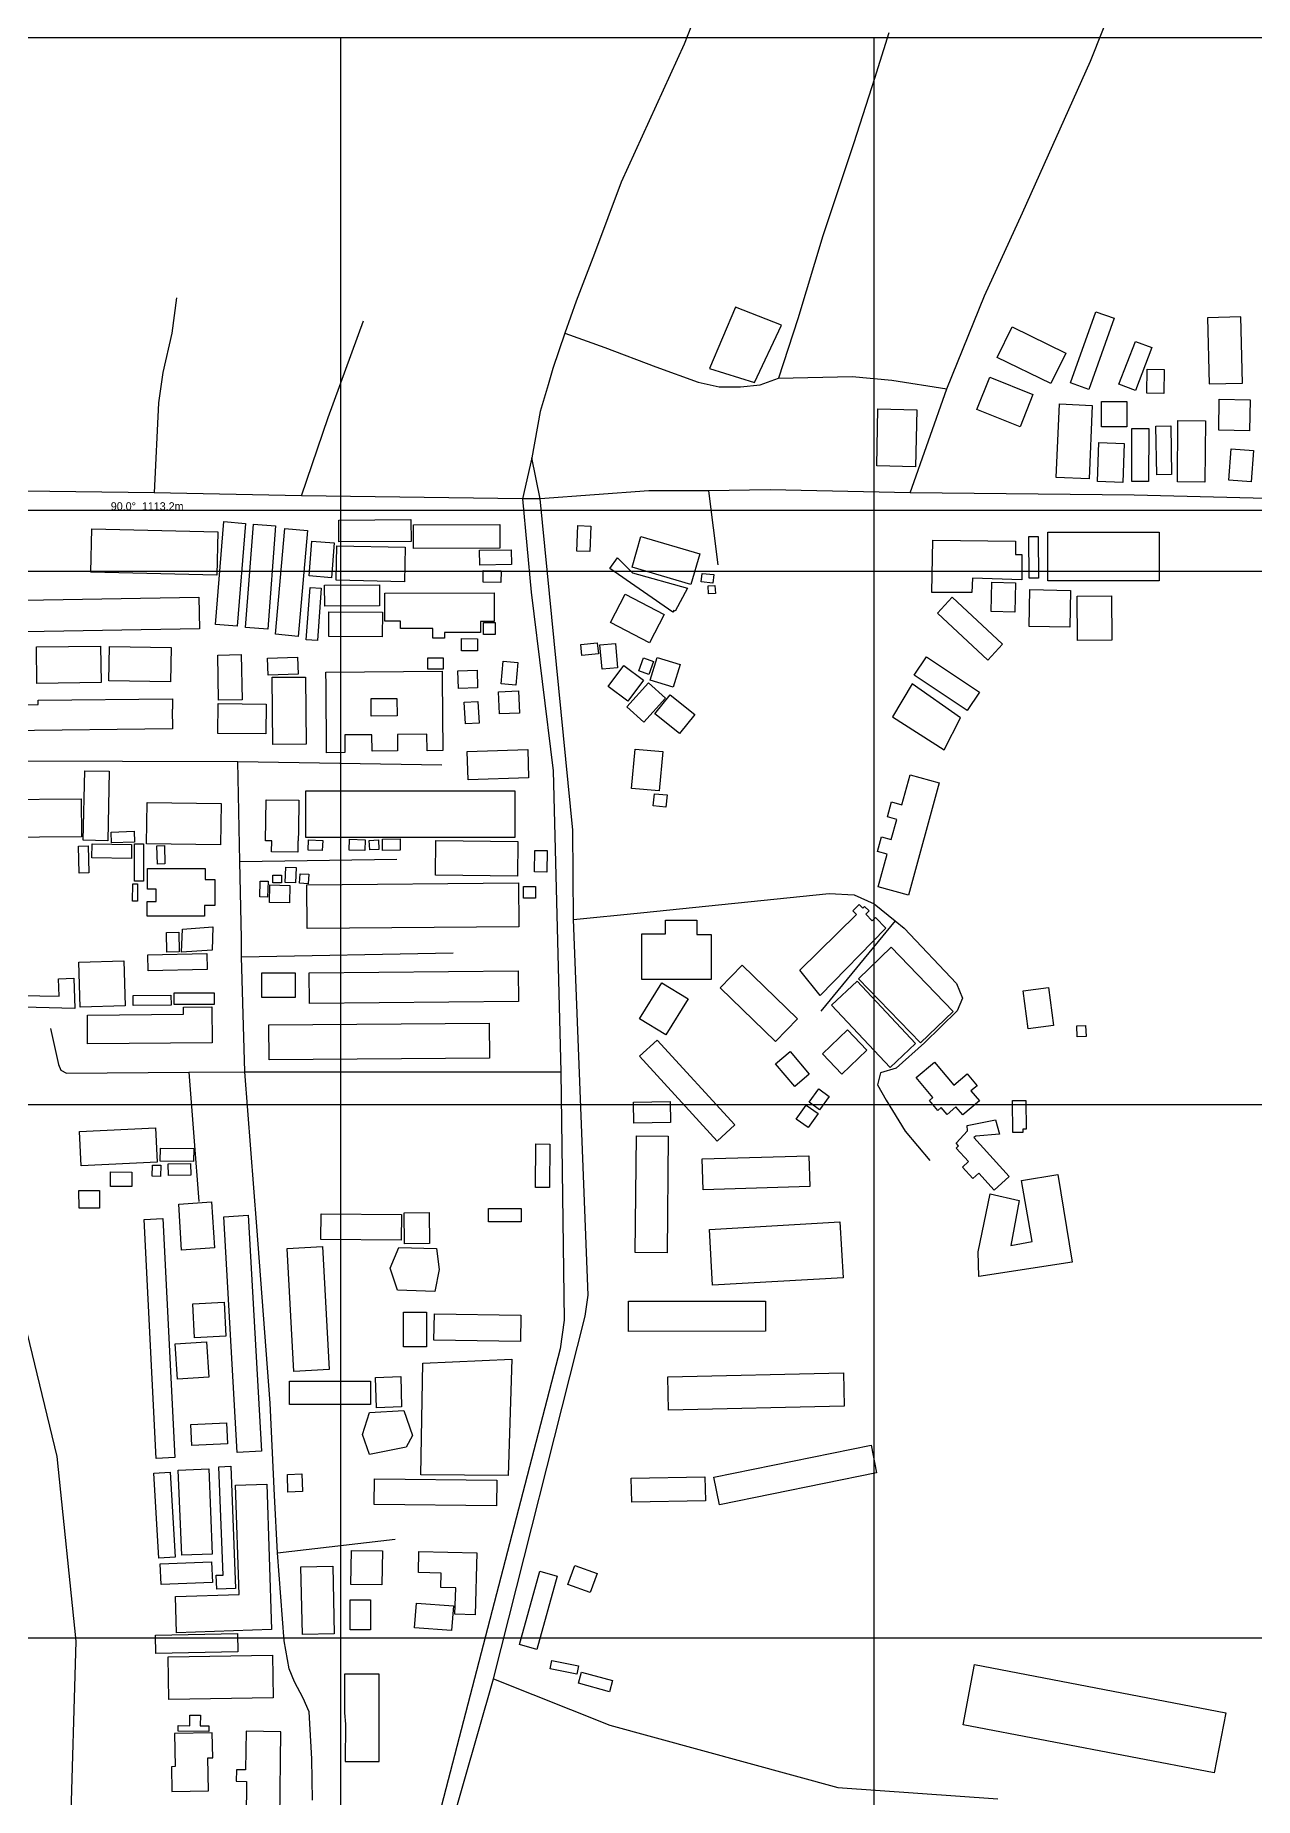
# Model space of a CAD drawing. Header units: metres. Extents: x 375284 to 378017, y 725251 to 730423.
# Drawn here: x 376685 to 377143, y 727340 to 728001 of the extents above; entities that cross this region are included whole.
import ezdxf
from ezdxf.enums import TextEntityAlignment as Align

# ---------------------------------------------------------------- set-up
doc = ezdxf.new("R2010")
doc.units = ezdxf.units.M
for name, color, linetype in [('BUILDINGS', 7, 'Continuous'), ('GRID', 4, 'Continuous'), ('PLOT', 1, 'Continuous'), ('RIVERS', 5, 'Continuous'), ('ROADS', 8, 'Continuous'), ('TEXT', 2, 'Continuous')]:
    doc.layers.add(name, color=color, linetype=linetype)

msp = doc.modelspace()

# ---------------------------------------------------------------- linework, layer by layer
at = {"layer": 'BUILDINGS'}
for p, q in [((376947.91, 727899), (376938.16, 727875.91)), ((376965.23, 727892.24), (376947.91, 727899)), ((377073.6, 727870.57), (377083.08, 727897.22)), ((377083.08, 727897.22), (377089.94, 727894.77)), ((376955.08, 727870.74), (376965.23, 727892.24)), ((377046.04, 727880.03), (377051.62, 727891.53)), ((377051.62, 727891.53), (377071.78, 727881.75)), ((377089.94, 727894.77), (377080.47, 727868.12)), ((377137.38, 727895.26), (377124.86, 727894.96)), ((377124.86, 727894.96), (377125.47, 727870.17)), ((377137.98, 727870.48), (377137.38, 727895.26)), ((377091.72, 727870.01), (377097.85, 727886.13)), ((377097.85, 727886.13), (377104.08, 727883.77)), ((377104.08, 727883.77), (377097.96, 727867.64)), ((377066.2, 727870.26), (377046.04, 727880.03)), ((377071.78, 727881.75), (377066.2, 727870.26)), ((376938.16, 727875.91), (376955.08, 727870.74)), ((377038.41, 727860.57), (377043.26, 727872.65)), ((377043.26, 727872.65), (377059.45, 727866.15)), ((377080.47, 727868.12), (377073.6, 727870.57)), ((377097.96, 727867.64), (377091.72, 727870.01)), ((377102.2, 727866.65), (377102.27, 727875.69)), ((377102.27, 727875.69), (377108.6, 727875.63)), ((377108.6, 727875.63), (377108.53, 727866.6)), ((377125.47, 727870.17), (377137.98, 727870.48)), ((377059.45, 727866.15), (377054.62, 727854.09)), ((377085.13, 727854.13), (377085.13, 727863.62)), ((377085.13, 727863.62), (377094.62, 727863.62)), ((377094.62, 727863.62), (377094.62, 727854.13)), ((377108.53, 727866.6), (377102.2, 727866.65)), ((377129.09, 727852.85), (377129.33, 727864.44)), ((377129.33, 727864.44), (377140.89, 727864.21)), ((377140.89, 727864.21), (377140.67, 727852.63)), ((377000.93, 727839.43), (377001.38, 727860.77)), ((377001.38, 727860.77), (377015.89, 727860.47)), ((377015.89, 727860.47), (377015.44, 727839.13)), ((377054.62, 727854.09), (377038.41, 727860.57)), ((377068.19, 727835.1), (377069.38, 727862.65)), ((377069.38, 727862.65), (377081.72, 727862.11)), ((377081.72, 727862.11), (377080.53, 727834.57)), ((377094.62, 727854.13), (377085.13, 727854.13)), ((377096.48, 727833.6), (377096.56, 727853.46)), ((377096.56, 727853.46), (377102.9, 727853.44)), ((377102.9, 727853.44), (377102.83, 727833.58)), ((377105.58, 727854.35), (377111.15, 727854.45)), ((377105.88, 727836.07), (377105.58, 727854.35)), ((377111.15, 727854.45), (377111.45, 727836.16)), ((377113.64, 727833.46), (377113.8, 727856.45)), ((377113.8, 727856.45), (377124.11, 727856.38)), ((377124.11, 727856.38), (377123.96, 727833.39)), ((377140.67, 727852.63), (377129.09, 727852.85)), ((377083.72, 727833.54), (377084.17, 727848.16)), ((377084.17, 727848.16), (377093.66, 727847.88)), ((377093.66, 727847.88), (377093.22, 727833.24)), ((377132.95, 727834.02), (377133.8, 727845.85)), ((377133.8, 727845.85), (377142.09, 727845.26)), ((377142.09, 727845.26), (377141.24, 727833.41)), ((377015.44, 727839.13), (377000.93, 727839.43)), ((377080.53, 727834.57), (377068.19, 727835.1)), ((377093.22, 727833.24), (377083.72, 727833.54)), ((377102.83, 727833.58), (377096.48, 727833.6)), ((377111.45, 727836.16), (377105.88, 727836.07)), ((377123.96, 727833.39), (377113.64, 727833.46)), ((377141.24, 727833.41), (377132.95, 727834.02)), ((376753.04, 727779.93), (376756.1, 727818.53)), ((376756.1, 727818.53), (376764.22, 727817.88)), ((376764.22, 727817.88), (376761.16, 727779.3)), ((376764.31, 727778.89), (376767.22, 727817.56)), ((376767.22, 727817.56), (376775.52, 727816.93)), ((376775.52, 727816.93), (376772.62, 727778.26)), ((376799.27, 727819.14), (376826.29, 727819.3)), ((376799.32, 727810.99), (376799.27, 727819.14)), ((376826.29, 727819.3), (376826.34, 727811.14)), ((376827.22, 727817.35), (376859.61, 727817.41)), ((376827.23, 727808.45), (376827.22, 727817.35)), ((376859.61, 727817.41), (376859.63, 727808.53)), ((376888.48, 727807.49), (376888.81, 727817.03)), ((376888.81, 727817.03), (376893.71, 727816.86)), ((376706.29, 727799.62), (376706.68, 727815.84)), ((376706.68, 727815.84), (376753.94, 727814.72)), ((376753.94, 727814.72), (376753.55, 727798.5)), ((376775.5, 727776.28), (376779.08, 727815.91)), ((376779.08, 727815.91), (376787.56, 727815.15)), ((376787.56, 727815.15), (376783.97, 727775.52)), ((376788.19, 727798.15), (376789.17, 727811.22)), ((376789.17, 727811.22), (376797.53, 727810.59)), ((376797.53, 727810.59), (376796.56, 727797.52)), ((376826.34, 727811.14), (376799.32, 727810.99)), ((376893.71, 727816.86), (376893.38, 727807.31)), ((376909.17, 727801.44), (376912.51, 727812.93)), ((376912.51, 727812.93), (376934.61, 727806.51)), ((377021.52, 727792), (377021.95, 727811.61)), ((377021.95, 727811.61), (377052.96, 727811.23)), ((377052.96, 727811.23), (377052.93, 727806.15)), ((377057.94, 727812.98), (377061.45, 727813)), ((377058.02, 727797.3), (377057.94, 727812.98)), ((377061.45, 727813), (377061.52, 727797.32)), ((377065.06, 727814.6), (377106.72, 727814.6)), ((377065.06, 727796.38), (377065.06, 727814.6)), ((377106.72, 727814.6), (377106.72, 727796.38)), ((376798.31, 727796.54), (376798.57, 727809.5)), ((376798.57, 727809.5), (376824.17, 727808.98)), ((376824.17, 727808.98), (376823.91, 727796.01)), ((376859.63, 727808.53), (376827.23, 727808.45)), ((376851.98, 727807.78), (376863.92, 727808)), ((376852.09, 727802.26), (376851.98, 727807.78)), ((376863.92, 727808), (376864.02, 727802.49)), ((376893.38, 727807.31), (376888.48, 727807.49)), ((376900.87, 727800.95), (376903.74, 727804.99)), ((376903.74, 727804.99), (376909.31, 727799.32)), ((376934.61, 727806.51), (376931.27, 727795.01)), ((377052.93, 727806.15), (377055.36, 727806.26)), ((377055.36, 727806.26), (377055.33, 727796.77)), ((376753.55, 727798.5), (376706.29, 727799.62)), ((376796.56, 727797.52), (376788.19, 727798.15)), ((376864.02, 727802.49), (376852.09, 727802.26)), ((376853.36, 727795.79), (376853.43, 727800.17)), ((376853.43, 727800.17), (376860.08, 727800.06)), ((376860.08, 727800.06), (376860, 727795.68)), ((376924.46, 727784.61), (376900.87, 727800.95)), ((376931.27, 727795.01), (376909.17, 727801.44)), ((376909.31, 727799.32), (376930.02, 727793.6)), ((376935.11, 727795.96), (376935.43, 727799.13)), ((376935.43, 727799.13), (376939.8, 727798.68)), ((376939.8, 727798.68), (376939.47, 727795.51)), ((377036.8, 727797.35), (377036.51, 727791.9)), ((377055.33, 727796.77), (377036.8, 727797.35)), ((377061.52, 727797.32), (377058.02, 727797.3)), ((376787, 727774.26), (376788.49, 727793.89)), ((376788.49, 727793.89), (376792.7, 727793.58)), ((376792.7, 727793.58), (376791.21, 727773.94)), ((376793.95, 727794.65), (376814.47, 727794.79)), ((376794, 727786.82), (376793.95, 727794.65)), ((376823.91, 727796.01), (376798.31, 727796.54)), ((376814.47, 727794.79), (376814.53, 727786.97)), ((376816.53, 727791.69), (376857.51, 727791.78)), ((376816.55, 727781.26), (376816.53, 727791.69)), ((376860, 727795.68), (376853.36, 727795.79)), ((376857.51, 727791.78), (376857.53, 727781.14)), ((376901.15, 727780.7), (376906.66, 727791.28)), ((376906.66, 727791.28), (376921.28, 727783.66)), ((376930.02, 727793.6), (376925.32, 727784.98)), ((376939.47, 727795.51), (376935.11, 727795.96)), ((376937.75, 727794.42), (376940.27, 727794.54)), ((376937.9, 727791.44), (376937.75, 727794.42)), ((376940.42, 727791.56), (376937.9, 727791.44)), ((376940.27, 727794.54), (376940.42, 727791.56)), ((377036.51, 727791.9), (377021.52, 727792)), ((377043.78, 727784.79), (377044, 727795.8)), ((377044, 727795.8), (377052.96, 727795.61)), ((377052.96, 727795.61), (377052.73, 727784.61)), ((377058, 727779.27), (377058.26, 727793.08)), ((377058.26, 727793.08), (377073.57, 727792.77)), ((377106.72, 727796.38), (377065.06, 727796.38)), ((377073.57, 727792.77), (377073.29, 727778.97)), ((377076.03, 727790.53), (377088.86, 727790.69)), ((377076.22, 727773.93), (377076.03, 727790.53)), ((377088.86, 727790.69), (377089.06, 727774.07)), ((376674.07, 727788.96), (376746.85, 727790.24)), ((376746.85, 727790.24), (376747.05, 727778.35)), ((376814.53, 727786.97), (376794, 727786.82)), ((376795.51, 727775.51), (376795.58, 727784.72)), ((376795.58, 727784.72), (376815.59, 727784.56)), ((376815.59, 727784.56), (376815.52, 727775.36)), ((376924.91, 727785.26), (376924.46, 727784.61)), ((376925.32, 727784.98), (376924.91, 727785.26)), ((377023.63, 727784.27), (377029.23, 727790.24)), ((377042.51, 727766.58), (377023.63, 727784.27)), ((377029.23, 727790.24), (377048.11, 727772.55)), ((377052.73, 727784.61), (377043.78, 727784.79)), ((376747.05, 727778.35), (376674.27, 727777.08)), ((376761.16, 727779.3), (376753.04, 727779.93)), ((376772.62, 727778.26), (376764.31, 727778.89)), ((376822.44, 727781.27), (376816.55, 727781.26)), ((376822.44, 727778.49), (376822.44, 727781.27)), ((376834.45, 727778.52), (376822.44, 727778.49)), ((376834.45, 727774.85), (376834.45, 727778.52)), ((376857.53, 727781.14), (376852.38, 727781.13)), ((376852.38, 727781.13), (376852.38, 727780.01)), ((376852.38, 727780.01), (376852.39, 727778.75)), ((376852.39, 727778.75), (376852.39, 727776.95)), ((376853.46, 727780.72), (376857.86, 727780.74)), ((376853.47, 727776.17), (376853.46, 727780.72)), ((376857.86, 727780.74), (376857.89, 727776.18)), ((376915.77, 727773.08), (376901.15, 727780.7)), ((376921.28, 727783.66), (376915.77, 727773.08)), ((377073.29, 727778.97), (377058, 727779.27)), ((376685.93, 727771.58), (376709.97, 727771.88)), ((376686.1, 727757.87), (376685.93, 727771.58)), ((376709.97, 727771.88), (376710.13, 727758.16)), ((376713, 727758.86), (376713.25, 727771.72)), ((376713.25, 727771.72), (376736.46, 727771.28)), ((376736.46, 727771.28), (376736.21, 727758.41)), ((376783.97, 727775.52), (376775.5, 727776.28)), ((376791.21, 727773.94), (376787, 727774.26)), ((376815.52, 727775.36), (376795.51, 727775.51)), ((376838.9, 727774.86), (376834.45, 727774.85)), ((376852.39, 727776.95), (376838.88, 727776.92)), ((376838.88, 727776.92), (376838.9, 727774.86)), ((376845.21, 727770.14), (376845.26, 727774.71)), ((376845.26, 727774.71), (376851.31, 727774.63)), ((376851.31, 727774.63), (376851.25, 727770.06)), ((376857.89, 727776.18), (376853.47, 727776.17)), ((376889.94, 727772.51), (376896.17, 727773.11)), ((376890.34, 727768.35), (376889.94, 727772.51)), ((376896.17, 727773.11), (376896.57, 727768.94)), ((376897.14, 727772.36), (376902.92, 727772.85)), ((376897.93, 727763.22), (376897.14, 727772.36)), ((376902.92, 727772.85), (376903.71, 727763.71)), ((377048.11, 727772.55), (377042.51, 727766.58)), ((377089.06, 727774.07), (377076.22, 727773.93)), ((376753.86, 727768.52), (376762.71, 727768.67)), ((376754.16, 727751.58), (376753.86, 727768.52)), ((376762.71, 727768.67), (376763.01, 727751.73)), ((376772.59, 727767.32), (376783.79, 727767.7)), ((376772.81, 727760.92), (376772.59, 727767.32)), ((376783.79, 727767.7), (376784, 727761.29)), ((376832.57, 727767.47), (376838.42, 727767.49)), ((376832.58, 727763.21), (376832.57, 727767.47)), ((376838.42, 727767.49), (376838.43, 727763.22)), ((376851.25, 727770.06), (376845.21, 727770.14)), ((376860.16, 727757.69), (376860.9, 727766.2)), ((376860.9, 727766.2), (376866.35, 727765.73)), ((376866.35, 727765.73), (376865.6, 727757.21)), ((376896.57, 727768.94), (376890.34, 727768.35)), ((376900.17, 727756.76), (376906.06, 727764.64)), ((376906.06, 727764.64), (376913.45, 727759.12)), ((376911.7, 727762.54), (376913.45, 727767.47)), ((376913.45, 727767.47), (376917.22, 727766.13)), ((376917.22, 727766.13), (376915.47, 727761.2)), ((376916.03, 727759.14), (376918.6, 727767.62)), ((376918.6, 727767.62), (376927.22, 727765.01)), ((376927.22, 727765.01), (376924.66, 727756.53)), ((377014.91, 727760.92), (377019.52, 727767.84)), ((377019.52, 727767.84), (377039.37, 727754.63)), ((376710.13, 727758.16), (376686.1, 727757.87)), ((376736.21, 727758.41), (376713, 727758.86)), ((376784, 727761.29), (376772.81, 727760.92)), ((376774.31, 727760.16), (376786.79, 727760.27)), ((376774.53, 727735), (376774.31, 727760.16)), ((376786.79, 727760.27), (376787.01, 727735.12)), ((376794.42, 727762.08), (376837.95, 727762.49)), ((376794.47, 727757.17), (376794.42, 727762.08)), ((376838.43, 727763.22), (376832.58, 727763.21)), ((376837.95, 727762.49), (376837.97, 727759.56)), ((376837.97, 727759.56), (376838.22, 727732.7)), ((376843.88, 727762.62), (376851.07, 727762.86)), ((376844.11, 727755.98), (376843.88, 727762.62)), ((376851.07, 727762.86), (376851.3, 727756.21)), ((376865.6, 727757.21), (376860.16, 727757.69)), ((376903.71, 727763.71), (376897.93, 727763.22)), ((376907.26, 727749.11), (376915.35, 727758.06)), ((376913.45, 727759.12), (376907.56, 727751.24)), ((376915.47, 727761.2), (376911.7, 727762.54)), ((376915.35, 727758.06), (376921.72, 727752.3)), ((376924.66, 727756.53), (376916.03, 727759.14)), ((377014.25, 727757.73), (377006.8, 727745.39)), ((377032.34, 727744.99), (377014.25, 727757.73)), ((377034.77, 727747.71), (377014.91, 727760.92)), ((376686.53, 727751.55), (376736.92, 727752.11)), ((376686.54, 727749.91), (376686.53, 727751.55)), ((376736.92, 727752.11), (376736.96, 727748.22)), ((376763.01, 727751.73), (376754.16, 727751.58)), ((376794.7, 727731.86), (376794.47, 727757.17)), ((376811.37, 727752.17), (376821.07, 727752.25)), ((376811.42, 727745.6), (376811.37, 727752.17)), ((376821.07, 727752.25), (376821.13, 727745.68)), ((376851.3, 727756.21), (376844.11, 727755.98)), ((376846.27, 727750.82), (376851.42, 727751.1)), ((376851.42, 727751.1), (376851.86, 727742.97)), ((376859.11, 727754.78), (376866.58, 727755.12)), ((376859.48, 727746.42), (376859.11, 727754.78)), ((376866.58, 727755.12), (376866.96, 727746.76)), ((376907.56, 727751.24), (376900.17, 727756.76)), ((376921.72, 727752.3), (376913.62, 727743.35)), ((376917.78, 727746.45), (376923.49, 727753.63)), ((376923.49, 727753.63), (376932.73, 727746.26)), ((377039.37, 727754.63), (377034.77, 727747.71)), ((376674.66, 727749.77), (376686.54, 727749.91)), ((376736.96, 727748.22), (376736.85, 727748.22)), ((376736.85, 727748.22), (376736.94, 727740.81)), ((376753.91, 727739.15), (376754, 727750.3)), ((376754, 727750.3), (376771.99, 727750.15)), ((376771.99, 727750.15), (376771.9, 727739)), ((376821.13, 727745.68), (376811.42, 727745.6)), ((376846.72, 727742.69), (376846.27, 727750.82)), ((376866.96, 727746.76), (376859.48, 727746.42)), ((376913.62, 727743.35), (376907.26, 727749.11)), ((376927.03, 727739.09), (376917.78, 727746.45)), ((376932.73, 727746.26), (376927.03, 727739.09)), ((377006.8, 727745.39), (377026.24, 727732.95)), ((377026.24, 727732.95), (377032.34, 727744.99)), ((376736.94, 727740.81), (376674.76, 727740.12)), ((376771.9, 727739), (376753.91, 727739.15)), ((376811.66, 727738.65), (376801.46, 727738.56)), ((376801.46, 727738.56), (376801.51, 727731.92)), ((376811.71, 727732.46), (376811.66, 727738.65)), ((376832.26, 727738.82), (376821.22, 727738.72)), ((376821.22, 727738.72), (376821.27, 727732.55)), ((376832.32, 727732.64), (376832.26, 727738.82)), ((376851.86, 727742.97), (376846.72, 727742.69)), ((376787.01, 727735.12), (376774.53, 727735)), ((376801.51, 727731.92), (376794.7, 727731.86)), ((376821.27, 727732.55), (376811.71, 727732.46)), ((376838.22, 727732.7), (376832.32, 727732.64)), ((376847.39, 727732.31), (376870.08, 727733.07)), ((376847.73, 727721.74), (376847.39, 727732.31)), ((376870.08, 727733.07), (376870.43, 727722.49)), ((376908.97, 727718.5), (376910.32, 727733.24)), ((376910.32, 727733.24), (376920.75, 727732.29)), ((376920.75, 727732.29), (376919.4, 727717.56)), ((376703.4, 727699.09), (376704, 727725.14)), ((376704, 727725.14), (376713.22, 727724.93)), ((376713.22, 727724.93), (376712.62, 727698.88)), ((376870.43, 727722.49), (376847.73, 727721.74)), ((376919.4, 727717.56), (376908.97, 727718.5)), ((377010.35, 727712.38), (377013.45, 727723.65)), ((377024.37, 727720.66), (377012.79, 727678.43)), ((377013.45, 727723.65), (377024.37, 727720.66)), ((376665.52, 727714.37), (376702.73, 727714.62)), ((376702.73, 727714.62), (376702.83, 727700.39)), ((376727.22, 727697.7), (376727.43, 727713.28)), ((376727.43, 727713.28), (376755.13, 727712.91)), ((376755.13, 727712.91), (376754.92, 727697.33)), ((376771.83, 727698.89), (376772.03, 727714.25)), ((376772.03, 727714.25), (376784.28, 727714.1)), ((376784.28, 727714.1), (376784.13, 727702.76)), ((376786.92, 727717.54), (376865.3, 727717.54)), ((376786.92, 727700.07), (376786.92, 727717.54)), ((376865.3, 727717.54), (376865.3, 727700.07)), ((376917.16, 727711.97), (376917.59, 727716.53)), ((376921.91, 727711.52), (376917.16, 727711.97)), ((376917.59, 727716.53), (376922.33, 727716.08)), ((376922.33, 727716.08), (376921.91, 727711.52)), ((377004.92, 727707.79), (377006.47, 727713.45)), ((377006.47, 727713.45), (377010.35, 727712.38)), ((377008.39, 727706.84), (377004.92, 727707.79)), ((377006.33, 727699.31), (377008.39, 727706.84)), ((376702.83, 727700.39), (376665.62, 727700.12)), ((376712.62, 727698.88), (376703.4, 727699.09)), ((376713.97, 727702.15), (376722.54, 727702.42)), ((376714.1, 727698.13), (376713.97, 727702.15)), ((376722.67, 727698.4), (376714.1, 727698.13)), ((376722.54, 727702.42), (376722.67, 727698.4)), ((376774.13, 727698.86), (376771.83, 727698.89)), ((376774.07, 727694.75), (376774.13, 727698.86)), ((376783.92, 727698.87), (376783.86, 727694.62)), ((376784.08, 727698.87), (376783.92, 727698.87)), ((376784.13, 727702.76), (376784.08, 727698.87)), ((376865.3, 727700.07), (376786.92, 727700.07)), ((376787.74, 727695.4), (376787.9, 727699.17)), ((376787.9, 727699.17), (376793.22, 727698.96)), ((376793.22, 727698.96), (376793.08, 727695.19)), ((376803.13, 727695.38), (376803.24, 727699.43)), ((376803.24, 727699.43), (376809.17, 727699.28)), ((376809.17, 727699.28), (376809.07, 727695.24)), ((376810.67, 727698.98), (376814.14, 727699.17)), ((376810.85, 727695.47), (376810.67, 727698.98)), ((376814.14, 727699.17), (376814.32, 727695.66)), ((376815.63, 727699.51), (376822.24, 727699.56)), ((376815.66, 727695.25), (376815.63, 727699.51)), ((376822.24, 727699.56), (376822.29, 727695.31)), ((376835.51, 727685.95), (376835.67, 727699.03)), ((376835.67, 727699.03), (376866.43, 727698.65)), ((376866.43, 727698.65), (376866.27, 727685.57)), ((377001.18, 727694.81), (377002.68, 727700.3)), ((377002.68, 727700.3), (377006.33, 727699.31)), ((376701.68, 727696.85), (376705.3, 727696.96)), ((376701.98, 727686.7), (376701.68, 727696.85)), ((376705.3, 727696.96), (376705.6, 727686.81)), ((376706.73, 727692.51), (376706.83, 727697.75)), ((376721.51, 727692.2), (376706.73, 727692.51)), ((376706.83, 727697.75), (376721.61, 727697.46)), ((376721.61, 727697.46), (376721.51, 727692.2)), ((376722.66, 727697.72), (376726.06, 727697.73)), ((376722.69, 727683.72), (376722.66, 727697.72)), ((376726.06, 727697.73), (376726.1, 727683.73)), ((376754.92, 727697.33), (376727.22, 727697.7)), ((376731.05, 727697.04), (376733.87, 727697.12)), ((376731.24, 727690.14), (376731.05, 727697.04)), ((376733.87, 727697.12), (376734.06, 727690.22)), ((376783.86, 727694.62), (376774.07, 727694.75)), ((376793.08, 727695.19), (376787.74, 727695.4)), ((376809.07, 727695.24), (376803.13, 727695.38)), ((376814.32, 727695.66), (376810.85, 727695.47)), ((376822.29, 727695.31), (376815.66, 727695.25)), ((376872.61, 727687.23), (376872.77, 727695.28)), ((376872.77, 727695.28), (376877.36, 727695.21)), ((376877.36, 727695.21), (376877.2, 727687.14)), ((377004.77, 727693.83), (377001.18, 727694.81)), ((377001.41, 727681.55), (377004.77, 727693.83)), ((376705.6, 727686.81), (376701.98, 727686.7)), ((376727.53, 727680.68), (376727.54, 727688.51)), ((376727.54, 727688.51), (376749.17, 727688.48)), ((376734.06, 727690.22), (376731.24, 727690.14)), ((376749.17, 727688.48), (376749.17, 727684.34)), ((376774.53, 727683.16), (376774.58, 727686.03)), ((376774.58, 727686.03), (376777.8, 727686)), ((376777.8, 727686), (376777.76, 727683.12)), ((376779.2, 727683.27), (376779.38, 727689.02)), ((376779.38, 727689.02), (376783.26, 727688.9)), ((376783.26, 727688.9), (376783.07, 727683.15)), ((376784.54, 727682.94), (376784.73, 727686.52)), ((376784.73, 727686.52), (376787.98, 727686.35)), ((376787.98, 727686.35), (376787.8, 727682.77)), ((376866.27, 727685.57), (376835.51, 727685.95)), ((376877.2, 727687.14), (376872.61, 727687.23)), ((376721.94, 727676.21), (376721.99, 727682.75)), ((376721.99, 727682.75), (376723.77, 727682.73)), ((376726.1, 727683.73), (376722.69, 727683.72)), ((376723.77, 727682.73), (376723.74, 727676.2)), ((376730.79, 727680.68), (376727.53, 727680.68)), ((376730.79, 727676.07), (376730.79, 727680.68)), ((376749.17, 727684.34), (376752.78, 727684.33)), ((376752.78, 727684.33), (376752.77, 727674.6)), ((376769.64, 727677.86), (376769.79, 727683.75)), ((376769.79, 727683.75), (376772.73, 727683.69)), ((376772.73, 727683.69), (376772.57, 727677.78)), ((376773.28, 727675.75), (376773.42, 727682.3)), ((376773.42, 727682.3), (376780.95, 727682.15)), ((376777.76, 727683.12), (376774.53, 727683.16)), ((376783.07, 727683.15), (376779.2, 727683.27)), ((376780.95, 727682.15), (376780.82, 727675.6)), ((376787.8, 727682.77), (376784.54, 727682.94)), ((376787.27, 727682.34), (376866.65, 727683.05)), ((376787.41, 727665.94), (376787.27, 727682.34)), ((376866.65, 727683.05), (376866.79, 727666.65)), ((376868.44, 727681.78), (376872.99, 727681.78)), ((376868.44, 727677.3), (376868.44, 727681.78)), ((376872.99, 727681.78), (376872.99, 727677.3)), ((377012.79, 727678.43), (377001.41, 727681.55)), ((376723.74, 727676.2), (376721.94, 727676.21)), ((376727.4, 727670.6), (376727.4, 727676.07)), ((376727.4, 727676.07), (376730.79, 727676.07)), ((376748.87, 727674.6), (376748.86, 727670.56)), ((376752.77, 727674.6), (376748.87, 727674.6)), ((376772.57, 727677.78), (376769.64, 727677.86)), ((376780.82, 727675.6), (376773.28, 727675.75)), ((376872.99, 727677.3), (376868.44, 727677.3)), ((376991.95, 727672.63), (376994.33, 727674.96)), ((376993.32, 727671.24), (376991.95, 727672.63)), ((376994.33, 727674.96), (376995.69, 727673.57)), ((376995.69, 727673.57), (376996.38, 727674.24)), ((376996.38, 727674.24), (376998.04, 727672.55)), ((376998.04, 727672.55), (376996.79, 727671.34)), ((376733.23, 727670.59), (376727.4, 727670.6)), ((376733.23, 727670.57), (376733.23, 727670.59)), ((376748.86, 727670.56), (376733.23, 727670.57)), ((376740.3, 727657.17), (376740.65, 727665.73)), ((376740.65, 727665.73), (376752.07, 727666.62)), ((376752.07, 727666.62), (376751.79, 727657.92)), ((376866.79, 727666.65), (376787.41, 727665.94)), ((376921.72, 727664), (376921.74, 727669.12)), ((376921.74, 727669.12), (376933.53, 727669.09)), ((376933.53, 727669.09), (376933.52, 727663.72)), ((376972.05, 727650.35), (376993.32, 727671.24)), ((377004.32, 727666.15), (376979.76, 727640.85)), ((376996.79, 727671.34), (376999.23, 727668.85)), ((376999.23, 727668.85), (377000.48, 727670.07)), ((377000.48, 727670.07), (377004.32, 727666.15)), ((376734.68, 727664.48), (376739.27, 727664.57)), ((376734.82, 727657.17), (376734.68, 727664.48)), ((376739.27, 727664.57), (376739.41, 727657.26)), ((376912.86, 727646.91), (376912.9, 727664.02)), ((376912.9, 727664.02), (376921.72, 727664)), ((376933.52, 727663.72), (376938.87, 727663.71)), ((376938.87, 727663.71), (376938.83, 727646.85)), ((376994.06, 727647.14), (377006.29, 727658.93)), ((377006.29, 727658.93), (377029.51, 727634.85)), ((376701.83, 727653.41), (376718.7, 727653.86)), ((376702.27, 727636.48), (376701.83, 727653.41)), ((376718.7, 727653.86), (376719.15, 727636.93)), ((376727.65, 727656.14), (376749.75, 727656.62)), ((376727.79, 727650.1), (376727.65, 727656.14)), ((376739.41, 727657.26), (376734.82, 727657.17)), ((376751.79, 727657.92), (376740.3, 727657.17)), ((376749.75, 727656.62), (376749.89, 727650.59)), ((376942.19, 727643.79), (376950.43, 727652.26)), ((376950.43, 727652.26), (376971.18, 727632.1)), ((376694.18, 727647.07), (376699.89, 727647.3)), ((376694.44, 727640.66), (376694.18, 727647.07)), ((376699.89, 727647.3), (376700.34, 727635.94)), ((376749.89, 727650.59), (376727.79, 727650.1)), ((376770.36, 727649.31), (376782.89, 727649.31)), ((376770.36, 727640.06), (376770.36, 727649.31)), ((376782.89, 727649.31), (376782.89, 727640.06)), ((376788.12, 727649.31), (376866.49, 727650.05)), ((376788.22, 727637.85), (376788.12, 727649.31)), ((376866.49, 727650.05), (376866.6, 727638.6)), ((376912.03, 727632.14), (376920.39, 727645.65)), ((376938.83, 727646.85), (376912.86, 727646.91)), ((376920.39, 727645.65), (376930.16, 727639.61)), ((376979.76, 727640.85), (376972.05, 727650.35)), ((376984, 727637.23), (376993.55, 727646.2)), ((376993.55, 727646.2), (377015.46, 727622.86)), ((377017.27, 727623.06), (376994.06, 727647.14)), ((376672.57, 727641.02), (376694.44, 727640.66)), ((376722.17, 727640.87), (376736.35, 727640.99)), ((376722.2, 727637.1), (376722.17, 727640.87)), ((376736.35, 727640.99), (376736.38, 727637.21)), ((376737.53, 727637.5), (376737.55, 727641.92)), ((376737.55, 727641.92), (376752.56, 727641.84)), ((376752.56, 727641.84), (376752.53, 727637.44)), ((376782.89, 727640.06), (376770.36, 727640.06)), ((376866.6, 727638.6), (376788.22, 727637.85)), ((376930.16, 727639.61), (376921.8, 727626.1)), ((376962.94, 727623.63), (376942.19, 727643.79)), ((377055.8, 727642.59), (377065.25, 727643.82)), ((377057.66, 727628.34), (377055.8, 727642.59)), ((377065.25, 727643.82), (377067.12, 727629.57)), ((376700.34, 727635.94), (376653.46, 727637.18)), ((376719.15, 727636.93), (376702.27, 727636.48)), ((376705.01, 727633.5), (376741.09, 727633.84)), ((376705.11, 727622.73), (376705.01, 727633.5)), ((376736.38, 727637.21), (376722.2, 727637.1)), ((376752.53, 727637.44), (376737.53, 727637.5)), ((376741.07, 727636.54), (376751.71, 727636.64)), ((376741.09, 727633.84), (376741.07, 727636.54)), ((376751.71, 727636.64), (376751.83, 727623.16)), ((376921.8, 727626.1), (376912.03, 727632.14)), ((376971.18, 727632.1), (376962.94, 727623.63)), ((377005.91, 727613.89), (376984, 727637.23)), ((377029.51, 727634.85), (377017.27, 727623.06)), ((376773.04, 727629.89), (376855.59, 727630.5)), ((376773.14, 727616.76), (376773.04, 727629.89)), ((376855.59, 727630.5), (376855.69, 727617.36)), ((376980.56, 727619), (376989.96, 727627.96)), ((376989.96, 727627.96), (376997.23, 727620.34)), ((377067.12, 727629.57), (377057.66, 727628.34)), ((377075.87, 727629.45), (377079.21, 727629.58)), ((377076.03, 727625.4), (377075.87, 727629.45)), ((377079.37, 727625.52), (377076.03, 727625.4)), ((377079.21, 727629.58), (377079.37, 727625.52)), ((376751.83, 727623.16), (376705.11, 727622.73)), ((376912.03, 727618.11), (376918.66, 727624.17)), ((376918.66, 727624.17), (376947.77, 727592.37)), ((376963.02, 727615.27), (376968.48, 727619.87)), ((376968.48, 727619.87), (376975.64, 727611.36)), ((376987.82, 727611.37), (376980.56, 727619)), ((376997.23, 727620.34), (376987.82, 727611.37)), ((377015.46, 727622.86), (377005.91, 727613.89)), ((376855.69, 727617.36), (376773.14, 727616.76)), ((376941.14, 727586.31), (376912.03, 727618.11)), ((376970.18, 727606.76), (376963.02, 727615.27)), ((377015.67, 727610.08), (377022.52, 727615.86)), ((377022.52, 727615.86), (377029.8, 727607.23)), ((376975.64, 727611.36), (376970.18, 727606.76)), ((376975.6, 727600.83), (376979.21, 727605.83)), ((376979.21, 727605.83), (376983.08, 727603.03)), ((377021.97, 727602.62), (377015.67, 727610.08)), ((377029.8, 727607.23), (377034.83, 727611.47)), ((377034.83, 727611.47), (377038.56, 727607.05)), ((377038.56, 727607.05), (377036.23, 727605.09)), ((376909.72, 727600.86), (376923.45, 727601.09)), ((376909.84, 727593.05), (376909.72, 727600.86)), ((376923.45, 727601.09), (376923.58, 727593.28)), ((376970.74, 727594.48), (376974.47, 727599.78)), ((376974.47, 727599.78), (376978.94, 727596.64)), ((376979.46, 727598.03), (376975.6, 727600.83)), ((376983.08, 727603.03), (376979.46, 727598.03)), ((377020.64, 727601.49), (377021.97, 727602.62)), ((377023.75, 727597.78), (377020.64, 727601.49)), ((377025.1, 727598.93), (377023.75, 727597.78)), ((377027.32, 727596.3), (377025.1, 727598.93)), ((377030.62, 727599.1), (377027.32, 727596.3)), ((377033.15, 727596.11), (377030.62, 727599.1)), ((377039.37, 727601.37), (377033.15, 727596.11)), ((377036.23, 727605.09), (377039.37, 727601.37)), ((377051.78, 727601.5), (377056.76, 727601.55)), ((377051.92, 727589.48), (377051.78, 727601.5)), ((377056.76, 727601.55), (377056.87, 727590.76)), ((376923.58, 727593.28), (376909.84, 727593.05)), ((376947.77, 727592.37), (376941.14, 727586.31)), ((376975.2, 727591.34), (376970.74, 727594.48)), ((376978.94, 727596.64), (376975.2, 727591.34)), ((377034.82, 727592.15), (377045.42, 727594.19)), ((377045.42, 727594.19), (377046.87, 727588.91)), ((376702.05, 727589.82), (376730.57, 727591.19)), ((376702.67, 727577.01), (376702.05, 727589.82)), ((376730.57, 727591.19), (376731.18, 727578.39)), ((376910.36, 727544.48), (376910.82, 727588.23)), ((376910.82, 727588.23), (376922.78, 727588.1)), ((376922.78, 727588.1), (376922.33, 727544.36)), ((377030.7, 727585.5), (377034.9, 727590.17)), ((377034.9, 727590.17), (377034.82, 727592.15)), ((377038.1, 727588.17), (377037.3, 727587.59)), ((377037.3, 727587.59), (377050.55, 727572.96)), ((377046.87, 727588.91), (377038.1, 727588.17)), ((377055.69, 727589.52), (377051.92, 727589.48)), ((377056.87, 727590.76), (377055.67, 727590.73)), ((377055.67, 727590.73), (377055.69, 727589.52)), ((376732.3, 727578.79), (376732.36, 727583.62)), ((376732.36, 727583.62), (376744.86, 727583.47)), ((376744.86, 727583.47), (376744.81, 727578.65)), ((376872.99, 727568.84), (376873.07, 727585.19)), ((376873.07, 727585.19), (376878.35, 727585.17)), ((376878.35, 727585.17), (376878.27, 727568.82)), ((376935.47, 727579.59), (376975.49, 727580.79)), ((376935.81, 727568.02), (376935.47, 727579.59)), ((376975.49, 727580.79), (376975.83, 727569.21)), ((377031.62, 727584.49), (377030.7, 727585.5)), ((377030.71, 727583.66), (377031.62, 727584.49)), ((377035.33, 727578.58), (377030.71, 727583.66)), ((376731.18, 727578.39), (376702.67, 727577.01)), ((376713.65, 727569.28), (376713.7, 727574.7)), ((376713.7, 727574.7), (376721.69, 727574.62)), ((376721.69, 727574.62), (376721.63, 727569.21)), ((376729.3, 727573.17), (376729.45, 727577.31)), ((376732.43, 727573.05), (376729.3, 727573.17)), ((376729.45, 727577.31), (376732.57, 727577.2)), ((376744.81, 727578.65), (376732.3, 727578.79)), ((376732.57, 727577.2), (376732.43, 727573.05)), ((376735.35, 727577.73), (376743.71, 727577.84)), ((376735.4, 727573.33), (376735.35, 727577.73)), ((376743.76, 727573.45), (376735.4, 727573.33)), ((376743.71, 727577.84), (376743.76, 727573.45)), ((377033.08, 727576.55), (377035.33, 727578.58)), ((377036.96, 727572.27), (377033.08, 727576.55)), ((377039.2, 727574.3), (377036.96, 727572.27)), ((377044.97, 727567.92), (377039.2, 727574.3)), ((377050.55, 727572.96), (377044.97, 727567.92)), ((377055.13, 727571.49), (377068.85, 727573.73)), ((377068.85, 727573.73), (377074.2, 727540.92)), ((376701.86, 727567.75), (376709.53, 727567.8)), ((376701.91, 727561.08), (376701.86, 727567.75)), ((376709.53, 727567.8), (376709.57, 727561.12)), ((376721.63, 727569.21), (376713.65, 727569.28)), ((376878.27, 727568.82), (376872.99, 727568.84)), ((376975.83, 727569.21), (376935.81, 727568.02)), ((377038.93, 727544.81), (377043.42, 727566.49)), ((377043.42, 727566.49), (377054.31, 727563.95)), ((377059.15, 727548.57), (377055.13, 727571.49)), ((376709.57, 727561.12), (376701.91, 727561.08)), ((376739.23, 727562.65), (376751.59, 727563.45)), ((376740.34, 727545.4), (376739.23, 727562.65)), ((376751.59, 727563.45), (376752.71, 727546.21)), ((376823.8, 727559.43), (376833.15, 727559.5)), ((376823.88, 727547.79), (376823.8, 727559.43)), ((376833.15, 727559.5), (376833.23, 727547.84)), ((376855.34, 727560.96), (376867.58, 727561)), ((376855.35, 727556), (376855.34, 727560.96)), ((376867.58, 727561), (376867.59, 727556.05)), ((377054.31, 727563.95), (377051.2, 727547.15)), ((376726.27, 727556.84), (376733.33, 727557.2)), ((376730.75, 727467.27), (376726.27, 727556.84)), ((376733.33, 727557.2), (376737.81, 727467.62)), ((376756.17, 727557.94), (376765.22, 727558.45)), ((376761.21, 727469.46), (376756.17, 727557.94)), ((376765.22, 727558.45), (376770.26, 727469.97)), ((376792.53, 727549.32), (376792.6, 727558.98)), ((376792.6, 727558.98), (376822.75, 727558.76)), ((376822.75, 727558.76), (376822.69, 727549.1)), ((376867.59, 727556.05), (376855.35, 727556)), ((376938.16, 727553.14), (376987.13, 727555.98)), ((376939.37, 727532.24), (376938.16, 727553.14)), ((376987.13, 727555.98), (376988.34, 727535.07)), ((376752.71, 727546.21), (376740.34, 727545.4)), ((376779.91, 727546), (376793.09, 727546.72)), ((376782.45, 727499.87), (376779.91, 727546)), ((376822.69, 727549.1), (376792.53, 727549.32)), ((376793.09, 727546.72), (376795.63, 727500.6)), ((376818.5, 727538.61), (376821.71, 727546.44)), ((376821.71, 727546.44), (376835.82, 727546)), ((376833.23, 727547.84), (376823.88, 727547.79)), ((376835.82, 727546), (376836.94, 727538.09)), ((377051.2, 727547.15), (377059.15, 727548.57)), ((376922.33, 727544.36), (376910.36, 727544.48)), ((377039.23, 727535.55), (377038.93, 727544.81)), ((377074.2, 727540.92), (377039.23, 727535.55)), ((376821.2, 727530.34), (376818.5, 727538.61)), ((376836.94, 727538.09), (376835.31, 727529.89)), ((376988.34, 727535.07), (376939.37, 727532.24)), ((376835.31, 727529.89), (376821.2, 727530.34)), ((376907.85, 727526.22), (376959.21, 727526.29)), ((376907.87, 727514.87), (376907.85, 727526.22)), ((376959.21, 727526.29), (376959.22, 727514.95)), ((376744.53, 727525.24), (376756.27, 727525.86)), ((376745.2, 727512.48), (376744.53, 727525.24)), ((376756.27, 727525.86), (376756.95, 727513.1)), ((376823.5, 727509.2), (376823.5, 727522.19)), ((376823.5, 727522.19), (376832.08, 727522.19)), ((376832.08, 727522.19), (376832.08, 727509.2)), ((376834.91, 727511.62), (376835.07, 727521.51)), ((376835.07, 727521.51), (376867.54, 727520.99)), ((376867.54, 727520.99), (376867.38, 727511.09)), ((376756.95, 727513.1), (376745.2, 727512.48)), ((376959.22, 727514.95), (376907.87, 727514.87)), ((376737.96, 727510.24), (376749.61, 727511.04)), ((376738.85, 727497.03), (376737.96, 727510.24)), ((376749.61, 727511.04), (376750.51, 727497.82)), ((376832.08, 727509.2), (376823.5, 727509.2)), ((376867.38, 727511.09), (376834.91, 727511.62)), ((376795.63, 727500.6), (376782.45, 727499.87)), ((376829.95, 727461.09), (376830.81, 727503)), ((376830.81, 727503), (376864.11, 727504.49)), ((376864.11, 727504.49), (376862.8, 727460.93)), ((376750.51, 727497.82), (376738.85, 727497.03)), ((376780.73, 727496.21), (376811.19, 727496.21)), ((376780.73, 727487.47), (376780.73, 727496.21)), ((376811.19, 727496.21), (376811.19, 727487.47)), ((376813.05, 727497.7), (376822.45, 727498.01)), ((376813.43, 727486.29), (376813.05, 727497.7)), ((376822.45, 727498.01), (376822.82, 727486.59)), ((376922.55, 727497.85), (376988.4, 727499.34)), ((376922.84, 727485.41), (376922.55, 727497.85)), ((376988.4, 727499.34), (376988.68, 727486.9)), ((376811.19, 727487.47), (376780.73, 727487.47)), ((376822.82, 727486.59), (376813.43, 727486.29)), ((376988.68, 727486.9), (376922.84, 727485.41)), ((376743.78, 727480.01), (376757.14, 727480.68)), ((376744.17, 727472.11), (376743.78, 727480.01)), ((376757.14, 727480.68), (376757.54, 727472.79)), ((376808.13, 727476.28), (376810.77, 727484.54)), ((376810.77, 727484.54), (376823.68, 727485.29)), ((376823.68, 727485.29), (376826.94, 727475.9)), ((376810.81, 727468.82), (376808.13, 727476.28)), ((376826.94, 727475.9), (376824.47, 727471.5)), ((376737.81, 727467.62), (376730.75, 727467.27)), ((376757.54, 727472.79), (376744.17, 727472.11)), ((376770.26, 727469.97), (376761.21, 727469.46)), ((376824.47, 727471.5), (376810.81, 727468.82)), ((376939.8, 727460.23), (376998.77, 727472.25)), ((376998.77, 727472.25), (377000.88, 727461.88)), ((376729.93, 727461.81), (376736.09, 727462.18)), ((376731.8, 727429.94), (376729.93, 727461.81)), ((376736.09, 727462.18), (376737.96, 727430.3)), ((376739.08, 727462.91), (376750.48, 727463.4)), ((376740.42, 727430.97), (376739.08, 727462.91)), ((376750.48, 727463.4), (376751.82, 727431.45)), ((376754.25, 727464.16), (376758.78, 727464.34)), ((376755.85, 727423.58), (376754.25, 727464.16)), ((376758.78, 727464.34), (376760.58, 727418.57)), ((376779.99, 727461.28), (376785.38, 727461.46)), ((376780.21, 727454.7), (376779.99, 727461.28)), ((376785.38, 727461.46), (376785.61, 727454.89)), ((376862.8, 727460.93), (376829.95, 727461.09)), ((376908.89, 727459.86), (376936.51, 727460.38)), ((376936.51, 727460.38), (376936.68, 727451.42)), ((376941.91, 727449.86), (376939.8, 727460.23)), ((377000.88, 727461.88), (376941.91, 727449.86)), ((376760.5, 727457.23), (376772.29, 727457.61)), ((376761.85, 727416.27), (376760.5, 727457.23)), ((376772.29, 727457.61), (376774.09, 727403.13)), ((376785.61, 727454.89), (376780.21, 727454.7)), ((376812.51, 727450), (376812.6, 727459.63)), ((376812.6, 727459.63), (376858.51, 727459.18)), ((376858.51, 727459.18), (376858.42, 727449.55)), ((376909.06, 727450.9), (376908.89, 727459.86)), ((376858.42, 727449.55), (376812.51, 727450)), ((376936.68, 727451.42), (376909.06, 727450.9)), ((376737.96, 727430.3), (376731.8, 727429.94)), ((376732.29, 727427.76), (376751.54, 727428.58)), ((376732.62, 727420), (376732.29, 727427.76)), ((376751.82, 727431.45), (376740.42, 727430.97)), ((376751.54, 727428.58), (376751.88, 727420.82)), ((376803.8, 727420.07), (376804.02, 727432.83)), ((376804.02, 727432.83), (376815.59, 727432.63)), ((376815.59, 727432.63), (376815.36, 727419.87)), ((376829.11, 727424.56), (376829.32, 727432.46)), ((376829.32, 727432.46), (376851.04, 727431.87)), ((376851.04, 727431.87), (376850.41, 727408.69)), ((376885.16, 727420.07), (376887.75, 727427.17)), ((376887.75, 727427.17), (376896.11, 727424.11)), ((376751.88, 727420.82), (376732.62, 727420)), ((376753.29, 727423.47), (376755.85, 727423.58)), ((376753.49, 727418.29), (376753.29, 727423.47)), ((376785.06, 727426.71), (376797, 727426.96)), ((376785.59, 727401.26), (376785.06, 727426.71)), ((376797, 727426.96), (376797.52, 727401.5)), ((376837.67, 727424.33), (376829.11, 727424.56)), ((376837.53, 727418.96), (376837.67, 727424.33)), ((376867.02, 727397.53), (376874.63, 727425)), ((376881.16, 727423.18), (376873.55, 727395.72)), ((376874.63, 727425), (376881.16, 727423.18)), ((376896.11, 727424.11), (376893.52, 727417.01)), ((376738, 727415.49), (376761.85, 727416.27)), ((376738.44, 727401.95), (376738, 727415.49)), ((376760.58, 727418.57), (376753.49, 727418.29)), ((376803.57, 727414.32), (376811.11, 727414.32)), ((376803.57, 727402.98), (376803.57, 727414.32)), ((376815.36, 727419.87), (376803.8, 727420.07)), ((376811.11, 727414.32), (376811.11, 727402.98)), ((376843.07, 727418.8), (376837.53, 727418.96)), ((376842.79, 727408.89), (376843.07, 727418.8)), ((376893.52, 727417.01), (376885.16, 727420.07)), ((376827.66, 727403.84), (376828.35, 727413.05)), ((376828.35, 727413.05), (376842.24, 727412.01)), ((376842.24, 727412.01), (376841.55, 727402.8)), ((376850.41, 727408.69), (376842.79, 727408.89)), ((376730.49, 727401.03), (376761.25, 727401.7)), ((376730.65, 727394.11), (376730.49, 727401.03)), ((376774.09, 727403.13), (376738.44, 727401.95)), ((376761.25, 727401.7), (376761.4, 727394.78)), ((376797.52, 727401.5), (376785.59, 727401.26)), ((376811.11, 727402.98), (376803.57, 727402.98)), ((376841.55, 727402.8), (376827.66, 727403.84)), ((376761.4, 727394.78), (376730.65, 727394.11)), ((376873.55, 727395.72), (376867.02, 727397.53)), ((376735.25, 727392.92), (376774.36, 727393.51)), ((376735.49, 727376.92), (376735.25, 727392.92)), ((376774.36, 727393.51), (376774.61, 727377.53)), ((376878.53, 727388.47), (376879.15, 727391.55)), ((376888.49, 727386.46), (376878.53, 727388.47)), ((376879.15, 727391.55), (376889.11, 727389.54)), ((376889.11, 727389.54), (376888.49, 727386.46)), ((377033.25, 727367.45), (377037.58, 727389.98)), ((377037.58, 727389.98), (377131.79, 727371.89)), ((376801.4, 727386.43), (376801.35, 727371.97)), ((376814.45, 727386.38), (376801.4, 727386.43)), ((376814.33, 727353.62), (376814.45, 727386.38)), ((376889.07, 727383.03), (376890.19, 727387.2)), ((376900.79, 727379.84), (376889.07, 727383.03)), ((376890.19, 727387.2), (376901.91, 727384.01)), ((376901.91, 727384.01), (376900.79, 727379.84)), ((376774.61, 727377.53), (376735.49, 727376.92)), ((376743.4, 727367.08), (376743.42, 727371)), ((376743.42, 727371), (376747.38, 727370.98)), ((376747.38, 727370.98), (376747.35, 727367.03)), ((376801.35, 727371.97), (376801.73, 727367.64)), ((376801.73, 727367.64), (376801.67, 727353.66)), ((377131.79, 727371.89), (377127.46, 727349.37)), ((376751.82, 727364.44), (376737.7, 727364.16)), ((376737.7, 727364.16), (376737.94, 727351.74)), ((376739.04, 727365.03), (376739.05, 727367.11)), ((376750.5, 727364.97), (376739.04, 727365.03)), ((376739.05, 727367.11), (376743.4, 727367.08)), ((376747.35, 727367.03), (376750.52, 727367)), ((376750.52, 727367), (376750.5, 727364.97)), ((376752.02, 727355.03), (376751.82, 727364.44)), ((376764.49, 727365.01), (376764.31, 727350.55)), ((376777.54, 727364.84), (376764.49, 727365.01)), ((376777.12, 727332.07), (376777.54, 727364.84)), ((377127.46, 727349.37), (377033.25, 727367.45)), ((376750.15, 727354.98), (376752.02, 727355.03)), ((376750.4, 727342.68), (376750.15, 727354.98)), ((376737.94, 727351.74), (376736.53, 727351.72)), ((376736.53, 727351.72), (376736.72, 727342.4)), ((376760.89, 727350.59), (376760.84, 727346.25)), ((376764.31, 727350.55), (376760.89, 727350.59)), ((376801.67, 727353.66), (376814.33, 727353.62)), ((376736.72, 727342.4), (376750.4, 727342.68)), ((376760.84, 727346.25), (376764.66, 727346.21)), ((376764.66, 727346.21), (376764.48, 727332.24))]:
    msp.add_line(p, q, dxfattribs=at)
at = {"layer": 'GRID'}
for p, q in [((376000, 728000), (377400, 728000)), ((376800, 726600), (376800, 728000)), ((377000, 726600), (377000, 728000)), ((376000, 727800), (377400, 727800)), ((376000, 727600), (377400, 727600)), ((376000, 727400), (377400, 727400))]:
    msp.add_line(p, q, dxfattribs=at)
at = {"layer": 'PLOT'}
msp.add_line((376170.82, 727822.8), (377284.02, 727822.8), dxfattribs=at)
at = {"layer": 'RIVERS'}
for p, q in [((376676.81, 727537.29), (376693.54, 727468.02)), ((376693.54, 727468.02), (376700.69, 727398.75)), ((376700.69, 727398.75), (376698.31, 727315.15))]:
    msp.add_line(p, q, dxfattribs=at)
at = {"layer": 'ROADS'}
for p, q in [((376940.84, 728028.81), (376928.75, 727997.6)), ((377081.03, 727991.18), (377097.9, 728033.44)), ((376928.75, 727997.6), (376905.16, 727945.79)), ((377005.49, 728001.78), (377000.11, 727984.62)), ((377055.5, 727934.31), (377081.03, 727991.18)), ((377000.11, 727984.62), (376992.35, 727960.58)), ((376992.35, 727960.58), (376980.71, 727925.65)), ((376905.16, 727945.79), (376895.16, 727919.07)), ((377041.32, 727903.25), (377055.5, 727934.31)), ((376980.71, 727925.65), (376971.3, 727894.59)), ((376895.16, 727919.07), (376888.29, 727901.17)), ((377027.14, 727868.31), (377041.32, 727903.25)), ((376738.41, 727902.5), (376736.62, 727889.22)), ((376888.29, 727901.17), (376883.97, 727889.22)), ((376795.28, 727857.57), (376808.57, 727893.85)), ((376971.3, 727894.59), (376964.13, 727872.35)), ((376736.62, 727889.22), (376733.33, 727874.44)), ((376883.97, 727889.22), (376879.48, 727875.93)), ((376883.97, 727889.22), (376899.04, 727883.84)), ((376899.04, 727883.84), (376918.16, 727876.53)), ((376918.16, 727876.53), (376933.97, 727870.86)), ((376733.33, 727874.44), (376731.68, 727863.09)), ((376877.69, 727869.81), (376874.71, 727859.81)), ((376879.48, 727875.93), (376877.69, 727869.81)), ((376933.97, 727870.86), (376941.89, 727869.07)), ((376949.8, 727869.07), (376957.26, 727869.81)), ((376957.26, 727869.81), (376964.13, 727872.35)), ((376964.13, 727872.35), (376991.75, 727872.94)), ((376991.75, 727872.94), (377006.53, 727871.6)), ((377006.53, 727871.6), (377027.14, 727868.31)), ((376941.89, 727869.07), (376949.8, 727869.07)), ((377013.4, 727829.36), (377027.14, 727868.31)), ((376731.68, 727863.09), (376730.05, 727829.36)), ((376785.28, 727828.16), (376795.28, 727857.57)), ((376874.71, 727859.81), (376871.65, 727842.48)), ((376871.65, 727842.48), (376868.06, 727827.04)), ((376874.71, 727827.12), (376871.65, 727842.48)), ((376730.05, 727829.36), (376658.38, 727830.25)), ((376961, 727830.4), (376937.79, 727830.02)), ((377013.4, 727829.36), (376961, 727830.4)), ((376785.28, 727828.16), (376730.05, 727829.36)), ((376868.06, 727827.04), (376785.28, 727828.16)), ((376874.71, 727827.12), (376868.06, 727827.04)), ((376868.06, 727827.04), (376871.42, 727792.03)), ((376915.47, 727830.06), (376874.71, 727827.12)), ((376886.95, 727702.82), (376874.71, 727827.12)), ((376937.79, 727830.02), (376915.47, 727830.06)), ((376937.79, 727830.02), (376941.3, 727802.29)), ((377097.45, 727828.46), (377013.4, 727829.36)), ((377181.35, 727826.37), (377097.45, 727828.46)), ((376871.42, 727792.03), (376879.64, 727725.08)), ((376674.96, 727728.89), (376761.4, 727728.58)), ((376761.4, 727728.58), (376837.84, 727727.38)), ((376762.15, 727691.1), (376761.4, 727728.58)), ((376879.64, 727725.08), (376882.54, 727612.21)), ((376887.26, 727669.31), (376886.95, 727702.82)), ((376762.15, 727691.1), (376820.96, 727692)), ((376762.74, 727662.29), (376762.15, 727691.1)), ((376912.33, 727671.86), (376983.1, 727679.16)), ((376983.1, 727679.16), (376992.43, 727678.65)), ((376992.43, 727678.65), (376999.89, 727675.21)), ((376887.26, 727669.31), (376912.33, 727671.86)), ((376999.89, 727675.21), (377007.85, 727668.87)), ((376892.77, 727528.53), (376887.26, 727669.31)), ((377007.85, 727668.87), (376979.96, 727635.05)), ((377007.85, 727668.87), (377011.24, 727666.17)), ((377011.24, 727666.17), (377030.87, 727645.42)), ((376762.84, 727655.38), (376762.74, 727662.29)), ((376762.84, 727655.38), (376842.16, 727656.92)), ((376764.08, 727612.28), (376762.84, 727655.38)), ((377030.87, 727645.42), (377033.1, 727639.9)), ((377033.1, 727639.9), (377031.01, 727635.13)), ((377031.01, 727635.13), (377018.77, 727623.1)), ((376691.22, 727628.48), (376694.14, 727614.97)), ((377018.77, 727623.1), (377008.17, 727613.66)), ((376694.14, 727614.97), (376695.04, 727612.81)), ((376695.04, 727612.81), (376697.13, 727611.69)), ((376697.13, 727611.69), (376743.03, 727612.09)), ((376743.03, 727612.09), (376764.08, 727612.28)), ((376743.03, 727612.09), (376746.77, 727563.62)), ((376764.08, 727612.28), (376882.54, 727612.21)), ((376768.56, 727554.21), (376764.08, 727612.28)), ((376882.54, 727612.21), (376883.74, 727519.13)), ((377008.17, 727613.66), (377002.36, 727611.83)), ((377002.36, 727611.83), (377001.16, 727607.36)), ((377001.16, 727607.36), (377004.44, 727601.68)), ((377004.44, 727601.68), (377011.61, 727590.04)), ((377011.61, 727590.04), (377020.86, 727578.99)), ((376773.48, 727488.07), (376768.56, 727554.21)), ((376891.58, 727520.62), (376892.77, 727528.53)), ((376857.31, 727384.66), (376891.58, 727520.62)), ((376883.74, 727519.13), (376882.18, 727508.38)), ((376882.18, 727508.38), (376835.31, 727327.52)), ((376775.13, 727453.44), (376773.48, 727488.07)), ((376776.32, 727431.93), (376775.13, 727453.44)), ((376776.32, 727431.93), (376820.44, 727437.02)), ((376778.72, 727398.95), (376776.32, 727431.93)), ((376780.65, 727388.35), (376778.72, 727398.95)), ((376782.59, 727383.56), (376780.65, 727388.35)), ((376785.89, 727377.45), (376782.59, 727383.56)), ((376834.97, 727306.89), (376857.31, 727384.66)), ((376857.31, 727384.66), (376900.87, 727367.31)), ((376788.12, 727372.23), (376785.89, 727377.45)), ((376789.17, 727354.61), (376788.12, 727372.23)), ((376900.87, 727367.31), (376986.29, 727343.97)), ((376789.46, 727339.23), (376789.17, 727354.61)), ((376986.29, 727343.97), (377046.25, 727339.72))]:
    msp.add_line(p, q, dxfattribs=at)

# ---------------------------------------------------------------- texts
at = {"layer": 'TEXT'}
msp.add_text('90.0°  1113.2m', height=3, dxfattribs=at).set_placement((376727.42, 727822.8), align=Align.CENTER)

doc.saveas('drawing.dxf')
